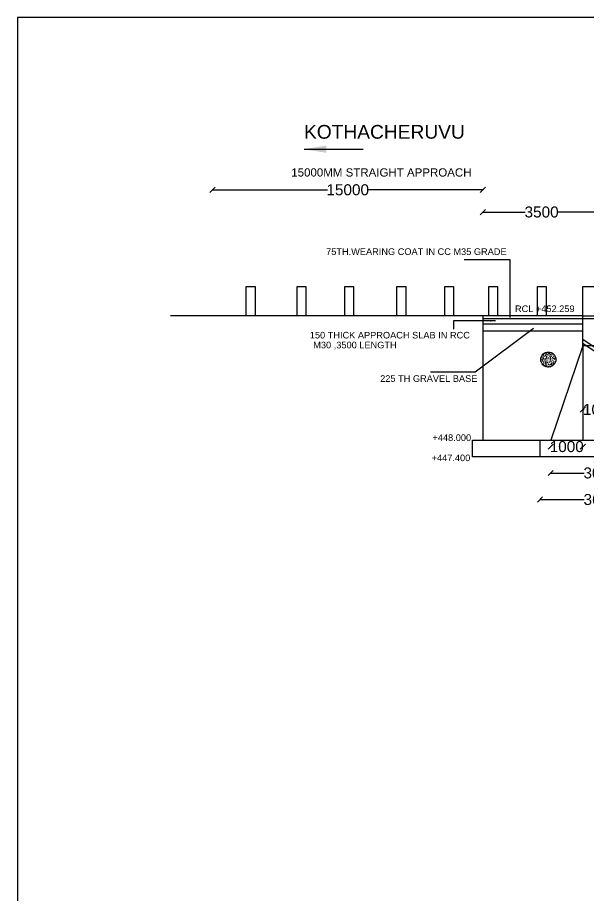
# Model space of a CAD drawing. Header units: millimetres. Extents: x 5124 to 3183014, y 2311 to 45961502.
# Drawn here: x 3135698 to 3146096, y 45945505 to 45961502 of the extents above; entities that cross this region are included whole.
import ezdxf

# ---------------------------------------------------------------- set-up
doc = ezdxf.new("R2010")
doc.units = ezdxf.units.MM
doc.header["$MEASUREMENT"] = 0
doc.layers.add('DRAWING', color=7, linetype='Continuous')
doc.layers.add('TEXT', color=7, linetype='Continuous')
doc.styles.get("Standard").update_dxf_attribs({"font": 'arial.ttf', "height": 200})
doc.dimstyles.get("Standard").update_dxf_attribs({"dimtxt": 200, "dimasz": 110, "dimexe": 0.18, "dimexo": 0.0625, "dimgap": 0.09, "dimtad": 0, "dimtih": 1, "dimtoh": 1, "dimdec": 0, "dimzin": 0, "dimdsep": 46, "dimtxsty": 'Standard', "dimblk": 'OBLIQUE', "dimcen": 0.09, "dimse1": 1, "dimse2": 1, "dimadec": 0, "dimazin": 0, "dimtfac": 1, "dimtdec": 0, "dimtofl": 0, "dimtmove": 0, "dimatfit": 3, "dimfxl": 1, "dimtolj": 1, "dimtzin": 0, "dimarcsym": 0})

# ---------------------------------------------------------------- blocks, each defined once
blk = doc.blocks.new('_Oblique')
at = {"color": 0, "linetype": 'ByBlock', "lineweight": -2}
blk.add_line((-0.5, -0.5), (0.5, 0.5), dxfattribs=at)
blk = doc.blocks.new('*D111')
at = {"layer": 'Defpoints', "color": 0, "transparency": 16777216}
for p in [(3139249, 45958363), (3139249, 45958363), (3144173, 45956065)]:
    blk.add_point(p, dxfattribs=at)
at = {"layer": 'DRAWING', "color": 0, "lineweight": -2, "transparency": 16777216}
for p, q in [((3139249, 45958363), (3141344, 45958363)), ((3144173, 45958363), (3142078, 45958363))]:
    blk.add_line(p, q, dxfattribs=at)
at = {"layer": 'DRAWING', "color": 0, "lineweight": -2, "transparency": 16777216, "xscale": 95, "yscale": 95, "zscale": 95, "rotation": 180}
blk.add_blockref('_Oblique', (3139249, 45958363), dxfattribs=at)
at = {"layer": 'DRAWING', "color": 0, "lineweight": -2, "transparency": 16777216, "xscale": 95, "yscale": 95, "zscale": 95}
blk.add_blockref('_Oblique', (3144173, 45958363), dxfattribs=at)
at = {"layer": 'DRAWING', "color": 0, "transparency": 16777216, "insert": (3141711, 45958363), "char_height": 200, "attachment_point": 5}
blk.add_mtext('\\A1;15000', dxfattribs=at)
blk = doc.blocks.new('*D109')
at = {"layer": 'Defpoints', "color": 0, "transparency": 16777216}
for p in [(3144173, 45958363), (3146314, 45957958), (3146314, 45956604)]:
    blk.add_point(p, dxfattribs=at)
at = {"layer": 'DRAWING', "color": 0, "lineweight": -2, "transparency": 16777216}
for p, q in [((3144173, 45957958), (3144945, 45957958)), ((3146314, 45957958), (3145542, 45957958))]:
    blk.add_line(p, q, dxfattribs=at)
at = {"layer": 'DRAWING', "color": 0, "lineweight": -2, "transparency": 16777216, "xscale": 95, "yscale": 95, "zscale": 95, "rotation": 180}
blk.add_blockref('_Oblique', (3144173, 45957958), dxfattribs=at)
at = {"layer": 'DRAWING', "color": 0, "lineweight": -2, "transparency": 16777216, "xscale": 95, "yscale": 95, "zscale": 95}
blk.add_blockref('_Oblique', (3146314, 45957958), dxfattribs=at)
at = {"layer": 'DRAWING', "color": 0, "transparency": 16777216, "insert": (3145243, 45957958), "char_height": 200, "attachment_point": 5}
blk.add_mtext('\\A1;3500', dxfattribs=at)
blk = doc.blocks.new('*D28')
at = {"layer": 'Defpoints', "color": 0, "transparency": 16777216}
for p in [(3145993, 45954360), (3146621, 45954360), (3146621, 45954360)]:
    blk.add_point(p, dxfattribs=at)
at = {"layer": 'DRAWING', "color": 0, "lineweight": -2, "transparency": 16777216}
for p, q in [((3145993, 45954360), (3146018, 45954360)), ((3146621, 45954360), (3146596, 45954360))]:
    blk.add_line(p, q, dxfattribs=at)
at = {"layer": 'DRAWING', "color": 0, "lineweight": -2, "transparency": 16777216, "xscale": 95, "yscale": 95, "zscale": 95, "rotation": 180}
blk.add_blockref('_Oblique', (3145993, 45954360), dxfattribs=at)
at = {"layer": 'DRAWING', "color": 0, "lineweight": -2, "transparency": 16777216, "xscale": 95, "yscale": 95, "zscale": 95}
blk.add_blockref('_Oblique', (3146621, 45954360), dxfattribs=at)
at = {"layer": 'DRAWING', "color": 0, "transparency": 16777216, "insert": (3146307, 45954360), "char_height": 200, "attachment_point": 5}
blk.add_mtext('\\A1;1000', dxfattribs=at)
blk = doc.blocks.new('*D30')
at = {"layer": 'Defpoints', "color": 0, "transparency": 16777216}
for p in [(3145409, 45953803), (3145993, 45953803), (3145993, 45953683)]:
    blk.add_point(p, dxfattribs=at)
at = {"layer": 'DRAWING', "color": 0, "lineweight": -2, "transparency": 16777216}
for p, q in [((3145409, 45953683), (3145412, 45953683)), ((3145993, 45953683), (3145990, 45953683))]:
    blk.add_line(p, q, dxfattribs=at)
at = {"layer": 'DRAWING', "color": 0, "lineweight": -2, "transparency": 16777216, "xscale": 95, "yscale": 95, "zscale": 95, "rotation": 180}
blk.add_blockref('_Oblique', (3145409, 45953683), dxfattribs=at)
at = {"layer": 'DRAWING', "color": 0, "lineweight": -2, "transparency": 16777216, "xscale": 95, "yscale": 95, "zscale": 95}
blk.add_blockref('_Oblique', (3145993, 45953683), dxfattribs=at)
at = {"layer": 'DRAWING', "color": 0, "transparency": 16777216, "insert": (3145701, 45953683), "char_height": 200, "attachment_point": 5}
blk.add_mtext('\\A1;1000', dxfattribs=at)
blk = doc.blocks.new('*D31')
at = {"layer": 'Defpoints', "color": 0, "transparency": 16777216}
for p in [(3145409, 45953803), (3147224, 45953803), (3147224, 45953203)]:
    blk.add_point(p, dxfattribs=at)
at = {"layer": 'DRAWING', "color": 0, "lineweight": -2, "transparency": 16777216}
for p, q in [((3145409, 45953203), (3146018, 45953203)), ((3147224, 45953203), (3146615, 45953203))]:
    blk.add_line(p, q, dxfattribs=at)
at = {"layer": 'DRAWING', "color": 0, "lineweight": -2, "transparency": 16777216, "xscale": 95, "yscale": 95, "zscale": 95, "rotation": 180}
blk.add_blockref('_Oblique', (3145409, 45953203), dxfattribs=at)
at = {"layer": 'DRAWING', "color": 0, "lineweight": -2, "transparency": 16777216, "xscale": 95, "yscale": 95, "zscale": 95}
blk.add_blockref('_Oblique', (3147224, 45953203), dxfattribs=at)
at = {"layer": 'DRAWING', "color": 0, "transparency": 16777216, "insert": (3146316, 45953203), "char_height": 200, "attachment_point": 5}
blk.add_mtext('\\A1;3000', dxfattribs=at)
blk = doc.blocks.new('*D32')
at = {"layer": 'Defpoints', "color": 0, "transparency": 16777216}
for p in [(3145214, 45953496), (3147419, 45953496), (3145214, 45952719)]:
    blk.add_point(p, dxfattribs=at)
at = {"layer": 'DRAWING', "color": 0, "lineweight": -2, "transparency": 16777216}
for p, q in [((3145214, 45952719), (3146018, 45952719)), ((3147419, 45952719), (3146615, 45952719))]:
    blk.add_line(p, q, dxfattribs=at)
at = {"layer": 'DRAWING', "color": 0, "lineweight": -2, "transparency": 16777216, "xscale": 95, "yscale": 95, "zscale": 95, "rotation": 180}
blk.add_blockref('_Oblique', (3145214, 45952719), dxfattribs=at)
at = {"layer": 'DRAWING', "color": 0, "lineweight": -2, "transparency": 16777216, "xscale": 95, "yscale": 95, "zscale": 95}
blk.add_blockref('_Oblique', (3147419, 45952719), dxfattribs=at)
at = {"layer": 'DRAWING', "color": 0, "transparency": 16777216, "insert": (3146317, 45952719), "char_height": 200, "attachment_point": 5}
blk.add_mtext('\\A1;3600', dxfattribs=at)

msp = doc.modelspace()

# ---------------------------------------------------------------- hatches: boundary and pattern name
at = {"layer": 'DRAWING'}
h = msp.add_hatch(dxfattribs=at)
h.set_pattern_fill('AR-CONC', color=256, scale=10, style=0)
h.set_pattern_definition([(50, (57897.494, 1104.653), (71.72601826, -6.2752135), [7.5, -82.5]), (355, (57897.494, 1104.65), (-13.87513336, 75.21921337), [6, -66]), (100.4514, (57903.47, 1104.13), (57.85093817, 68.94395421), [6.374019, -70.1142112]), (46.1842, (57897.49, 1124.65), (106.72410486, -16.55190143), [11.25, -123.75]), (96.6356, (57906.39, 1123.27), (93.46627055, 97.4117871), [9.5610288, -105.1713]), (351.1842, (57897.49, 1124.65), (93.46619451, 97.4118601), [9, -99]), (21, (57907.494, 1119.653), (59.69070521, -40.26188907), [7.5, -82.5]), (326, (57907.494, 1119.65), (24.33153319, 72.5150045), [6, -66]), (71.4514, (57912.47, 1116.3), (84.02226286, 32.25304967), [6.374019, -70.1142112]), (37.5, (57897.494, 1104.653), (1.215985532, 33.289385383), [0, -65.2, 0, -67, 0, -66.25]), (7.5, (57897.494, 1104.653), (26.306953744, 39.441171188), [0, -38.2, 0, -63.7, 0, -25.25]), (327.5, (57875.194, 1104.653), (53.382243617, -2.255487173), [0, -25, 0, -78, 0, -103.5]), (317.5, (57865.194, 1104.653), (58.318616934, 10.010498233), [0, -32.5, 0, -51.8, 0, -73.5])])
h.paths.add_polyline_path([(3145228, 45955271, 1), (3145501.9, 45955271, 1.000001)])
h.paths.add_polyline_path([(3145218.4, 45955355.9), (3145524.2, 45955355.9), (3145524.2, 45955203.8), (3145218.4, 45955203.8)], flags=9)

# ---------------------------------------------------------------- linework, layer by layer
for points in [[(3183013.7, 45961502.3), (3135697.6, 45961502.3), (3135697.6, 45929213.1), (3183013.7, 45929213.1)], [(3140022.6, 45956065.1), (3139863.2, 45956065.1), (3139863.2, 45956603.8), (3140022.6, 45956603.8)], [(3140950.6, 45956065.1), (3140791.3, 45956065.1), (3140791.3, 45956603.8), (3140950.6, 45956603.8)], [(3141817.8, 45956065.1), (3141658.4, 45956065.1), (3141658.4, 45956603.8), (3141817.8, 45956603.8)], [(3142767.6, 45956065.1), (3142608.2, 45956065.1), (3142608.2, 45956603.8), (3142767.6, 45956603.8)], [(3143638.9, 45956065.1), (3143479.6, 45956065.1), (3143479.6, 45956603.8), (3143638.9, 45956603.8)], [(3144438.8, 45956065.1), (3144279.4, 45956065.1), (3144279.4, 45956603.8), (3144438.8, 45956603.8)], [(3145329.1, 45956065.1), (3145169.8, 45956065.1), (3145169.8, 45956603.8), (3145329.1, 45956603.8)]]:
    msp.add_lwpolyline(points, close=True, dxfattribs=at)
for points in [[(3145993.7, 45956016.8), (3145993.7, 45956603.8), (3146313.5, 45956603.8)], [(3144173, 45956065.1), (3138480.6, 45956065.1)], [(3145993.7, 45956065.1), (3144173, 45956065.1), (3144173, 45953803), (3147418.9, 45953803), (3147418.9, 45953495.8), (3143986, 45953495.8), (3143986, 45953803), (3144173, 45953803)], [(3144173, 45956016.8), (3153884.5, 45956016.8)], [(3146313.5, 45956065.1), (3146313.5, 45955703.7), (3146621.3, 45955703.7), (3146621.3, 45955517.8), (3145993, 45955517.8), (3145993.7, 45956016.8)], [(3145993.7, 45956065.1), (3153884.5, 45956065.1)], [(3145993.5, 45955914.8), (3144173, 45955914.8)], [(3145993.3, 45955786.5), (3144173, 45955786.5)], [(3145993, 45955517.8), (3145408.8, 45953803)], [(3145993, 45955568.8), (3149623.2, 45953131.2), (3153884.5, 45953131.2)], [(3145993, 45955517.8), (3145993, 45953803)], [(3145993.1, 45955642.4), (3149641.9, 45953192.4), (3153884.5, 45953192.4)], [(3145214.1, 45953495.8), (3145214.1, 45953803)]]:
    msp.add_lwpolyline(points, dxfattribs=at)
msp.add_circle((3145365, 45955271), 137, dxfattribs=at)

# ---------------------------------------------------------------- texts
at = {"layer": 'DRAWING', "insert": (3145243.4, 45955330.9), "char_height": 100, "width": 483.458, "attachment_point": 1}
msp.add_mtext('M15', dxfattribs=at)
at = {"layer": 'TEXT'}
for s, height, p in [('KOTHACHERUVU', 250, (3140914.9, 45959295)), ('15000MM STRAIGHT APPROACH', 150, (3140683.1, 45958604.9)), ('75TH.WEARING COAT IN CC M35 GRADE', 120, (3141318, 45957176.9)), ('RCL +452.259', 120, (3144757.9, 45956136)), ('150 THICK APPROACH SLAB IN RCC', 120, (3141021.2, 45955654.7)), ('M30 ,3500 LENGTH', 120, (3141084, 45955475.1)), ('225 TH GRAVEL BASE', 120, (3142302.7, 45954864.4)), (' +448.000', 120, (3143208.7, 45953787.1)), (' +447.400', 120, (3143193.3, 45953419.2))]:
    msp.add_text(s, height=height, dxfattribs=at).set_placement(p)

# ---------------------------------------------------------------- dimensions: what is measured, and where the dimension line sits
at = {"layer": 'DRAWING'}
for base, p1, p2, text, picture, middle in [((3139249, 45958363.1), (3144173, 45956065.1), (3139249, 45958363.1), '15000', '*D111', (3141711, 45958363.1)), ((3146313.5, 45957957.8), (3144173, 45958363.1), (3146313.5, 45956603.8), '3500', '*D109', (3145243.3, 45957957.8)), ((3146621.3, 45954360.3), (3145993, 45954360.3), (3146621.3, 45954360.3), '1000', '*D28', (3146307.1, 45954360.3)), ((3145993, 45953682.7), (3145408.8, 45953803), (3145993, 45953803), '1000', '*D30', (3145700.9, 45953682.7)), ((3147224.1, 45953202.7), (3145408.8, 45953803), (3147224.1, 45953803), '3000', '*D31', (3146316.5, 45953202.7)), ((3145214.1, 45952719), (3147418.9, 45953495.8), (3145214.1, 45953495.8), '3600', '*D32', (3146316.5, 45952719))]:
    dim = msp.add_linear_dim(base=base, p1=p1, p2=p2, text=text, dimstyle='Standard', override={"dimasz": 95, "dimarcsym": 1}, dxfattribs=at)
    dim.commit()
    dim.dimension.update_dxf_attribs({"geometry": picture, "text_midpoint": middle})

# ---------------------------------------------------------------- leaders
for points, override in [([(3140919.1, 45959103.2), (3141992, 45959103.2)], {"dimasz": 400, "dimgap": 0.09, "dimtad": 0, "dimarcsym": 1}), ([(3144668.7, 45956037.8), (3144668.7, 45957084.5), (3143834.6, 45957084.5)], {"dimasz": 95, "dimgap": 0.09, "dimtad": 0, "dimarcsym": 1}), ([(3145094.2, 45955837), (3144035.6, 45955040.5), (3143216.8, 45955040.5)], {"dimasz": 95, "dimgap": 0.09, "dimtad": 0, "dimarcsym": 1}), ([(3144400.6, 45955976.7), (3143640.9, 45955976.7), (3143640.9, 45955827.1)], {"dimasz": 95, "dimgap": 0.09, "dimtad": 0, "dimarcsym": 1})]:
    msp.add_leader(points, dimstyle='Standard', override=override, dxfattribs=at)

doc.saveas('drawing.dxf')
